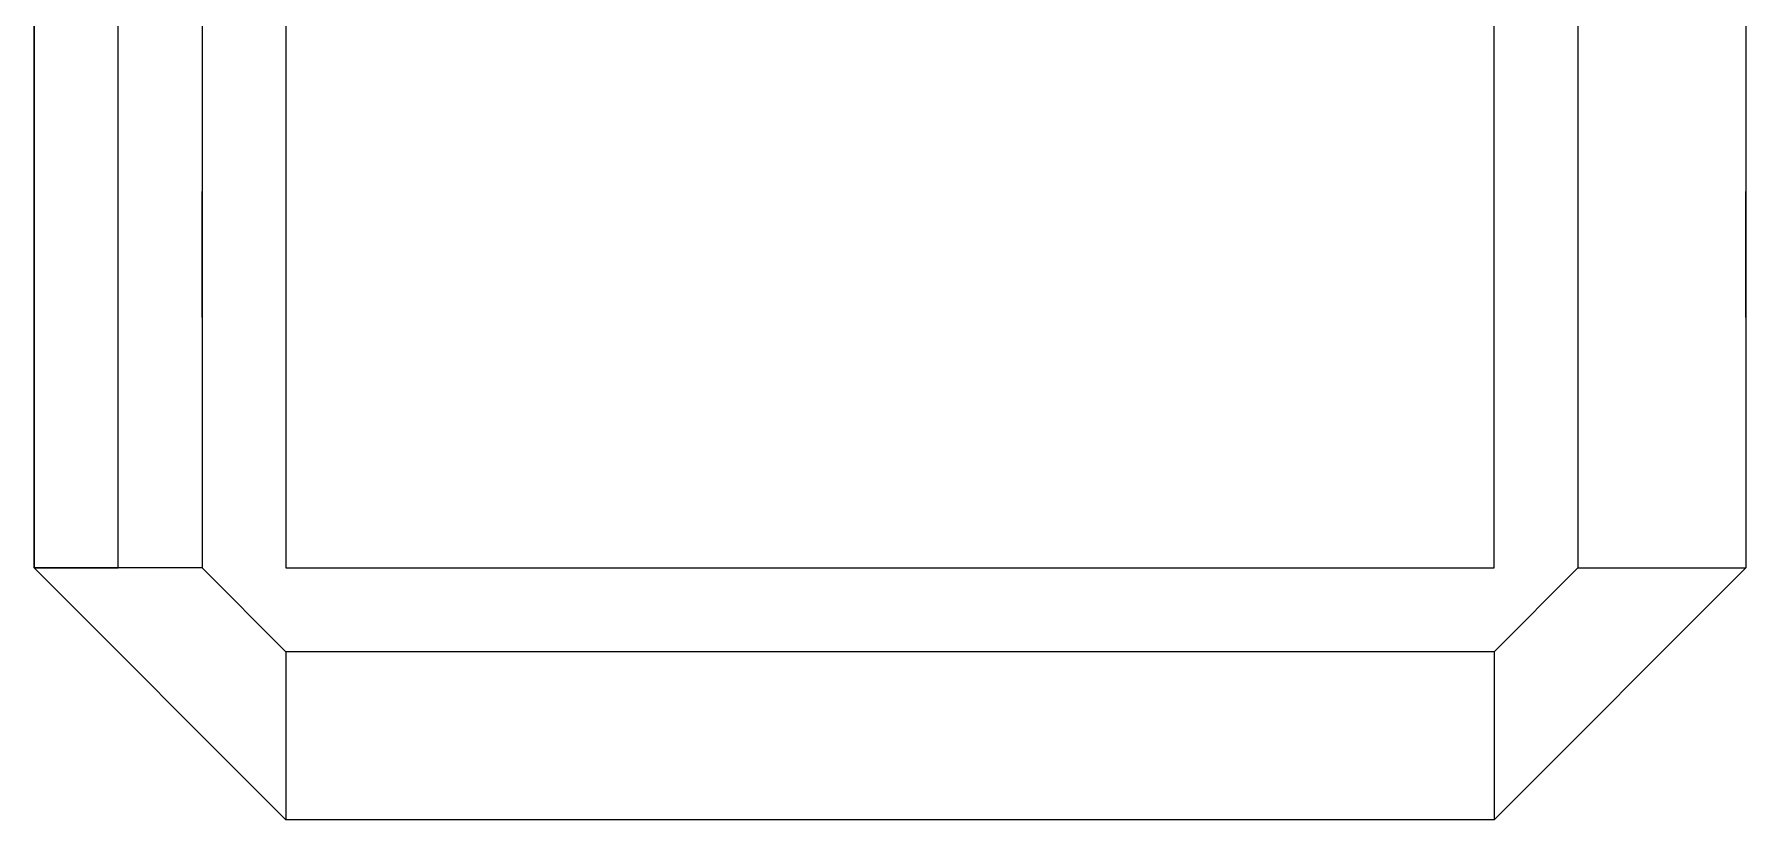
# Model space of a CAD drawing. Header units: millimetres. Extents: x -1030 to 134, y 0 to 864.
# Drawn here: x -19.3 to 133.7, y 0 to 70.1 of the extents above; entities that cross this region are included whole.
import ezdxf

# ---------------------------------------------------------------- set-up
doc = ezdxf.new("R2010")
doc.units = ezdxf.units.MM
doc.header["$MEASUREMENT"] = 0

msp = doc.modelspace()

# ---------------------------------------------------------------- linework, layer by layer
for p, q in [((-19.26, 22.45), (-19.26, 134.39)), ((-19.26, 134.38, 3.75), (-19.26, 22.45, 3.75)), ((-19.26, 22.45), (-19.26, 134.38)), ((-11.76, 22.45, 3.75), (-11.76, 134.38, 3.75)), ((-4.26, 134.38, 3.75), (-4.26, 22.45, 3.75)), ((118.74, 134.38, 3.75), (118.74, 22.45, 3.75)), ((133.74, 134.38), (133.74, 22.45)), ((3.24, 74.95, 3.75), (3.24, 22.45, 3.75)), ((111.24, 22.45, 3.75), (111.24, 74.38, 3.75)), ((-4.26, 22.45), (-19.26, 22.45)), ((-19.26, 22.45), (3.24, -0.05)), ((-19.26, 22.45, 3.75), (-11.76, 22.45, 3.75)), ((3.24, -0.05), (-19.26, 22.45)), ((3.24, 14.95, 3.75), (-4.26, 22.45, 3.75)), ((3.24, 22.45, 3.75), (111.24, 22.45, 3.75)), ((111.24, 14.95, 3.75), (118.74, 22.45, 3.75)), ((133.74, 22.45), (111.24, -0.05)), ((133.74, 22.45), (111.24, -0.05)), ((118.74, 22.45), (133.74, 22.45)), ((111.24, 14.95, 3.75), (3.24, 14.95, 3.75)), ((3.24, 14.95), (3.24, -0.05)), ((111.24, 14.95), (111.24, -0.05)), ((111.24, -0.05), (3.24, -0.05)), ((111.24, -0.05), (3.24, -0.05))]:
    msp.add_line(p, q)
at = {"extrusion": (-1, -1.32995e-05, 0)}
msp.add_circle((-50.43, 15, 4.26), 5.62, dxfattribs=at)
at = {"extrusion": (-1, -3.29206e-16, 0)}
msp.add_ellipse((133.74, 50.44, 15), major_axis=(0, -5.63), ratio=1, start_param=-3.141592653589793, end_param=3.141592653589793, dxfattribs=at)
msp.add_ellipse((133.74, 50.44, 15), major_axis=(0, -5.63), ratio=1, start_param=-3.141592653589793, end_param=3.141592653589793, dxfattribs=at)
msp.add_ellipse((133.74, 50.44, 15), major_axis=(0, -5.63), ratio=1, start_param=-3.141592653589793, end_param=3.141592653589793, dxfattribs=at)
msp.add_ellipse((133.74, 50.44, 15), major_axis=(0, -5.63), ratio=1, start_param=-3.141592653589793, end_param=3.141592653589793, dxfattribs=at)
msp.add_ellipse((133.74, 50.44, 15), major_axis=(0, -5.63), ratio=1, start_param=-3.141592653589793, end_param=3.141592653589793, dxfattribs=at)
msp.add_ellipse((133.74, 50.44, 15), major_axis=(0, -5.63), ratio=1, start_param=-3.141592653589793, end_param=3.141592653589793, dxfattribs=at)
msp.add_ellipse((133.74, 50.44, 15), major_axis=(0, -5.63), ratio=1, start_param=-3.141592653589793, end_param=3.141592653589793, dxfattribs=at)
msp.add_ellipse((133.74, 50.44, 15), major_axis=(0, -5.63), ratio=1, start_param=-3.141592653589793, end_param=3.141592653589793, dxfattribs=at)
msp.add_ellipse((133.74, 50.44, 15), major_axis=(0, -5.63), ratio=1, start_param=-3.141592653589793, end_param=3.141592653589793, dxfattribs=at)
msp.add_ellipse((133.74, 50.44, 15), major_axis=(0, -5.63), ratio=1, start_param=-3.141592653589793, end_param=3.141592653589793, dxfattribs=at)
msp.add_ellipse((133.74, 50.44, 15), major_axis=(0, -5.63), ratio=1, start_param=-3.141592653589793, end_param=3.141592653589793, dxfattribs=at)
msp.add_ellipse((133.74, 50.44, 15), major_axis=(0, -5.63), ratio=1, start_param=-3.141592653589793, end_param=3.141592653589793, dxfattribs=at)
msp.add_ellipse((133.74, 50.44, 15), major_axis=(0, -5.63), ratio=1, start_param=-3.141592653589793, end_param=3.141592653589793, dxfattribs=at)
msp.add_ellipse((133.74, 50.44, 15), major_axis=(0, -5.63), ratio=1, start_param=-3.141592653589793, end_param=3.141592653589793, dxfattribs=at)
msp.add_ellipse((133.74, 50.44, 15), major_axis=(0, -5.63), ratio=1, start_param=-3.141592653589793, end_param=3.141592653589793, dxfattribs=at)
msp.add_ellipse((133.74, 50.44, 15), major_axis=(0, -5.63), ratio=1, start_param=-3.141592653589793, end_param=3.141592653589793, dxfattribs=at)
msp.add_ellipse((133.74, 50.44, 15), major_axis=(0, -5.63), ratio=1, start_param=-3.141592653589793, end_param=3.141592653589793, dxfattribs=at)
msp.add_ellipse((133.74, 50.44, 15), major_axis=(0, -5.63), ratio=1, start_param=-3.141592653589793, end_param=3.141592653589793, dxfattribs=at)
msp.add_ellipse((133.74, 50.44, 15), major_axis=(0, -5.63), ratio=1, start_param=-3.141592653589793, end_param=3.141592653589793, dxfattribs=at)
msp.add_ellipse((133.74, 50.44, 15), major_axis=(0, -5.63), ratio=1, start_param=-3.141592653589793, end_param=3.141592653589793, dxfattribs=at)
msp.add_ellipse((133.74, 50.44, 15), major_axis=(0, -5.63), ratio=1, start_param=-3.141592653589793, end_param=3.141592653589793, dxfattribs=at)
msp.add_ellipse((133.74, 50.44, 15), major_axis=(0, -5.63), ratio=1, start_param=-3.141592653589793, end_param=3.141592653589793, dxfattribs=at)
msp.add_ellipse((133.74, 50.44, 15), major_axis=(0, -5.63), ratio=1, start_param=-3.141592653589793, end_param=3.141592653589793, dxfattribs=at)
msp.add_ellipse((133.74, 50.44, 15), major_axis=(0, -5.63), ratio=1, start_param=-3.141592653589793, end_param=3.141592653589793, dxfattribs=at)
msp.add_ellipse((133.74, 50.44, 15), major_axis=(0, -5.63), ratio=1, start_param=-3.141592653589793, end_param=3.141592653589793, dxfattribs=at)
msp.add_ellipse((133.74, 50.44, 15), major_axis=(0, -5.63), ratio=1, start_param=-3.141592653589793, end_param=3.141592653589793, dxfattribs=at)
msp.add_ellipse((133.74, 50.44, 15), major_axis=(0, -5.63), ratio=1, start_param=-3.141592653589793, end_param=3.141592653589793, dxfattribs=at)
msp.add_ellipse((133.74, 50.44, 15), major_axis=(0, -5.63), ratio=1, start_param=-3.141592653589793, end_param=3.141592653589793, dxfattribs=at)
msp.add_ellipse((133.74, 50.44, 15), major_axis=(0, -5.63), ratio=1, start_param=-3.141592653589793, end_param=3.141592653589793, dxfattribs=at)
msp.add_ellipse((133.74, 50.44, 15), major_axis=(0, -5.63), ratio=1, start_param=-3.141592653589793, end_param=3.141592653589793, dxfattribs=at)
msp.add_ellipse((133.74, 50.44, 15), major_axis=(0, -5.63), ratio=1, start_param=-3.141592653589793, end_param=3.141592653589793, dxfattribs=at)
msp.add_ellipse((133.74, 50.44, 15), major_axis=(0, -5.63), ratio=1, start_param=-3.141592653589793, end_param=3.141592653589793, dxfattribs=at)
msp.add_ellipse((133.74, 50.44, 15), major_axis=(0, -5.63), ratio=1, start_param=-3.141592653589793, end_param=3.141592653589793, dxfattribs=at)
msp.add_ellipse((133.74, 50.44, 15), major_axis=(0, -5.63), ratio=1, start_param=-3.141592653589793, end_param=3.141592653589793, dxfattribs=at)
msp.add_ellipse((133.74, 50.44, 15), major_axis=(0, -5.63), ratio=1, start_param=-3.141592653589793, end_param=3.141592653589793, dxfattribs=at)
msp.add_ellipse((133.74, 50.44, 15), major_axis=(0, -5.63), ratio=1, start_param=-3.141592653589793, end_param=3.141592653589793, dxfattribs=at)
msp.add_ellipse((133.74, 50.44, 15), major_axis=(0, -5.63), ratio=1, start_param=-3.141592653589793, end_param=3.141592653589793, dxfattribs=at)
msp.add_ellipse((133.74, 50.44, 15), major_axis=(0, -5.63), ratio=1, start_param=-3.141592653589793, end_param=3.141592653589793, dxfattribs=at)
msp.add_ellipse((133.74, 50.44, 15), major_axis=(0, -5.63), ratio=1, start_param=-3.141592653589793, end_param=3.141592653589793, dxfattribs=at)
msp.add_ellipse((133.74, 50.44, 15), major_axis=(0, -5.63), ratio=1, start_param=-3.141592653589793, end_param=3.141592653589793, dxfattribs=at)
msp.add_ellipse((133.74, 50.44, 15), major_axis=(0, -5.63), ratio=1, start_param=-3.141592653589793, end_param=3.141592653589793, dxfattribs=at)
msp.add_ellipse((133.74, 50.44, 15), major_axis=(0, -5.63), ratio=1, start_param=-3.141592653589793, end_param=3.141592653589793, dxfattribs=at)
msp.add_ellipse((133.74, 50.44, 15), major_axis=(0, -5.63), ratio=1, start_param=-3.141592653589793, end_param=3.141592653589793, dxfattribs=at)
msp.add_ellipse((133.74, 50.44, 15), major_axis=(0, -5.63), ratio=1, start_param=-3.141592653589793, end_param=3.141592653589793, dxfattribs=at)
msp.add_ellipse((133.74, 50.44, 15), major_axis=(0, -5.63), ratio=1, start_param=-3.141592653589793, end_param=3.141592653589793, dxfattribs=at)
msp.add_ellipse((133.74, 50.44, 15), major_axis=(0, -5.63), ratio=1, start_param=-3.141592653589793, end_param=3.141592653589793, dxfattribs=at)
msp.add_ellipse((133.74, 50.44, 15), major_axis=(0, -5.63), ratio=1, start_param=-3.141592653589793, end_param=3.141592653589793, dxfattribs=at)
msp.add_ellipse((133.74, 50.44, 15), major_axis=(0, -5.63), ratio=1, start_param=-3.141592653589793, end_param=3.141592653589793, dxfattribs=at)
msp.add_ellipse((133.74, 50.44, 15), major_axis=(0, -5.63), ratio=1, start_param=-3.141592653589793, end_param=3.141592653589793, dxfattribs=at)
msp.add_ellipse((133.74, 50.44, 15), major_axis=(0, -5.63), ratio=1, start_param=-3.141592653589793, end_param=3.141592653589793, dxfattribs=at)
msp.add_ellipse((133.74, 50.44, 15), major_axis=(0, -5.63), ratio=1, start_param=-3.141592653589793, end_param=3.141592653589793, dxfattribs=at)
msp.add_ellipse((133.74, 50.44, 15), major_axis=(0, -5.63), ratio=1, start_param=-3.141592653589793, end_param=3.141592653589793, dxfattribs=at)
msp.add_ellipse((133.74, 50.44, 15), major_axis=(0, -5.63), ratio=1, start_param=-3.141592653589793, end_param=3.141592653589793, dxfattribs=at)
msp.add_ellipse((133.74, 50.44, 15), major_axis=(0, -5.63), ratio=1, start_param=-3.141592653589793, end_param=3.141592653589793, dxfattribs=at)
msp.add_ellipse((133.74, 50.44, 15), major_axis=(0, -5.63), ratio=1, start_param=-3.141592653589793, end_param=3.141592653589793, dxfattribs=at)
msp.add_ellipse((133.74, 50.44, 15), major_axis=(0, -5.63), ratio=1, start_param=-3.141592653589793, end_param=3.141592653589793, dxfattribs=at)
msp.add_ellipse((133.74, 50.44, 15), major_axis=(0, -5.63), ratio=1, start_param=-3.141592653589793, end_param=3.141592653589793, dxfattribs=at)
msp.add_ellipse((133.74, 50.44, 15), major_axis=(0, -5.63), ratio=1, start_param=-3.141592653589793, end_param=3.141592653589793, dxfattribs=at)
msp.add_ellipse((133.74, 50.44, 15), major_axis=(0, -5.63), ratio=1, start_param=-3.141592653589793, end_param=3.141592653589793, dxfattribs=at)
msp.add_ellipse((133.74, 50.44, 15), major_axis=(0, -5.63), ratio=1, start_param=-3.141592653589793, end_param=3.141592653589793, dxfattribs=at)
msp.add_ellipse((133.74, 50.44, 15), major_axis=(0, -5.63), ratio=1, start_param=-3.141592653589793, end_param=3.141592653589793, dxfattribs=at)
msp.add_ellipse((133.74, 50.44, 15), major_axis=(0, -5.63), ratio=1, start_param=-3.141592653589793, end_param=3.141592653589793, dxfattribs=at)
msp.add_ellipse((133.74, 50.44, 15), major_axis=(0, -5.63), ratio=1, start_param=-3.141592653589793, end_param=3.141592653589793, dxfattribs=at)
msp.add_ellipse((133.74, 50.44, 15), major_axis=(0, -5.63), ratio=1, start_param=-3.141592653589793, end_param=3.141592653589793, dxfattribs=at)
msp.add_ellipse((133.74, 50.44, 15), major_axis=(0, -5.63), ratio=1, start_param=-3.141592653589793, end_param=3.141592653589793, dxfattribs=at)
msp.add_ellipse((133.74, 50.44, 15), major_axis=(0, -5.63), ratio=1, start_param=-3.141592653589793, end_param=3.141592653589793, dxfattribs=at)
msp.add_ellipse((133.74, 50.44, 15), major_axis=(0, -5.63), ratio=1, start_param=-3.141592653589793, end_param=3.141592653589793, dxfattribs=at)
msp.add_ellipse((133.74, 50.44, 15), major_axis=(0, -5.63), ratio=1, start_param=-3.141592653589793, end_param=3.141592653589793, dxfattribs=at)
msp.add_ellipse((133.74, 50.44, 15), major_axis=(0, -5.63), ratio=1, start_param=-3.141592653589793, end_param=3.141592653589793, dxfattribs=at)
msp.add_ellipse((133.74, 50.44, 15), major_axis=(0, -5.63), ratio=1, start_param=-3.141592653589793, end_param=3.141592653589793, dxfattribs=at)
msp.add_ellipse((133.74, 50.44, 15), major_axis=(0, -5.63), ratio=1, start_param=-3.141592653589793, end_param=3.141592653589793, dxfattribs=at)
msp.add_ellipse((133.74, 50.44, 15), major_axis=(0, -5.63), ratio=1, start_param=-3.141592653589793, end_param=3.141592653589793, dxfattribs=at)
msp.add_ellipse((133.74, 50.44, 15), major_axis=(0, -5.63), ratio=1, start_param=-3.141592653589793, end_param=3.141592653589793, dxfattribs=at)
msp.add_ellipse((133.74, 50.44, 15), major_axis=(0, -5.63), ratio=1, start_param=-3.141592653589793, end_param=3.141592653589793, dxfattribs=at)
msp.add_ellipse((133.74, 50.44, 15), major_axis=(0, -5.63), ratio=1, start_param=-3.141592653589793, end_param=3.141592653589793, dxfattribs=at)
msp.add_ellipse((133.74, 50.44, 15), major_axis=(0, -5.63), ratio=1, start_param=-3.141592653589793, end_param=3.141592653589793, dxfattribs=at)
msp.add_ellipse((133.74, 50.44, 15), major_axis=(0, -5.63), ratio=1, start_param=-3.141592653589793, end_param=3.141592653589793, dxfattribs=at)
msp.add_ellipse((133.74, 50.44, 15), major_axis=(0, -5.63), ratio=1, start_param=-3.141592653589793, end_param=3.141592653589793, dxfattribs=at)
msp.add_ellipse((133.74, 50.44, 15), major_axis=(0, -5.63), ratio=1, start_param=-3.141592653589793, end_param=3.141592653589793, dxfattribs=at)
msp.add_ellipse((133.74, 50.44, 15), major_axis=(0, -5.63), ratio=1, start_param=-3.141592653589793, end_param=3.141592653589793, dxfattribs=at)
msp.add_ellipse((133.74, 50.44, 15), major_axis=(0, -5.63), ratio=1, start_param=-3.141592653589793, end_param=3.141592653589793, dxfattribs=at)
msp.add_ellipse((133.74, 50.44, 15), major_axis=(0, -5.63), ratio=1, start_param=-3.141592653589793, end_param=3.141592653589793, dxfattribs=at)
msp.add_ellipse((133.74, 50.44, 15), major_axis=(0, -5.63), ratio=1, start_param=-3.141592653589793, end_param=3.141592653589793, dxfattribs=at)
msp.add_ellipse((133.74, 50.44, 15), major_axis=(0, -5.63), ratio=1, start_param=-3.141592653589793, end_param=3.141592653589793, dxfattribs=at)
msp.add_ellipse((133.74, 50.44, 15), major_axis=(0, -5.63), ratio=1, start_param=-3.141592653589793, end_param=3.141592653589793, dxfattribs=at)
msp.add_ellipse((133.74, 50.44, 15), major_axis=(0, -5.63), ratio=1, start_param=-3.141592653589793, end_param=3.141592653589793, dxfattribs=at)
msp.add_ellipse((133.74, 50.44, 15), major_axis=(0, -5.63), ratio=1, start_param=-3.141592653589793, end_param=3.141592653589793, dxfattribs=at)
msp.add_ellipse((133.74, 50.44, 15), major_axis=(0, -5.63), ratio=1, start_param=-3.141592653589793, end_param=3.141592653589793, dxfattribs=at)
msp.add_ellipse((133.74, 50.44, 15), major_axis=(0, -5.63), ratio=1, start_param=-3.141592653589793, end_param=3.141592653589793, dxfattribs=at)
msp.add_ellipse((133.74, 50.44, 15), major_axis=(0, -5.63), ratio=1, start_param=-3.141592653589793, end_param=3.141592653589793, dxfattribs=at)
msp.add_ellipse((133.74, 50.44, 15), major_axis=(0, -5.63), ratio=1, start_param=-3.141592653589793, end_param=3.141592653589793, dxfattribs=at)
msp.add_ellipse((133.74, 50.44, 15), major_axis=(0, -5.63), ratio=1, start_param=-3.141592653589793, end_param=3.141592653589793, dxfattribs=at)
msp.add_ellipse((133.74, 50.44, 15), major_axis=(0, -5.63), ratio=1, start_param=-3.141592653589793, end_param=3.141592653589793, dxfattribs=at)
msp.add_ellipse((133.74, 50.44, 15), major_axis=(0, -5.63), ratio=1, start_param=-3.141592653589793, end_param=3.141592653589793, dxfattribs=at)
msp.add_ellipse((133.74, 50.44, 15), major_axis=(0, -5.63), ratio=1, start_param=-3.141592653589793, end_param=3.141592653589793, dxfattribs=at)
msp.add_ellipse((133.74, 50.44, 15), major_axis=(0, -5.63), ratio=1, start_param=-3.141592653589793, end_param=3.141592653589793, dxfattribs=at)
msp.add_ellipse((133.74, 50.44, 15), major_axis=(0, -5.63), ratio=1, start_param=-3.141592653589793, end_param=3.141592653589793, dxfattribs=at)
msp.add_ellipse((133.74, 50.44, 15), major_axis=(0, -5.63), ratio=1, start_param=-3.141592653589793, end_param=3.141592653589793, dxfattribs=at)
msp.add_ellipse((133.74, 50.44, 15), major_axis=(0, -5.63), ratio=1, start_param=-3.141592653589793, end_param=3.141592653589793, dxfattribs=at)
msp.add_ellipse((133.74, 50.44, 15), major_axis=(0, -5.63), ratio=1, start_param=-3.141592653589793, end_param=3.141592653589793, dxfattribs=at)
msp.add_ellipse((133.74, 50.44, 15), major_axis=(0, -5.63), ratio=1, start_param=-3.141592653589793, end_param=3.141592653589793, dxfattribs=at)
msp.add_ellipse((133.74, 50.44, 15), major_axis=(0, -5.63), ratio=1, start_param=-3.141592653589793, end_param=3.141592653589793, dxfattribs=at)
msp.add_ellipse((133.74, 50.44, 15), major_axis=(0, -5.63), ratio=1, start_param=-3.141592653589793, end_param=3.141592653589793, dxfattribs=at)
msp.add_ellipse((133.74, 50.44, 15), major_axis=(0, -5.63), ratio=1, start_param=-3.141592653589793, end_param=3.141592653589793, dxfattribs=at)
msp.add_ellipse((133.74, 50.44, 15), major_axis=(0, -5.63), ratio=1, start_param=-3.141592653589793, end_param=3.141592653589793, dxfattribs=at)
msp.add_ellipse((133.74, 50.44, 15), major_axis=(0, -5.63), ratio=1, start_param=-3.141592653589793, end_param=3.141592653589793, dxfattribs=at)
msp.add_ellipse((133.74, 50.44, 15), major_axis=(0, -5.63), ratio=1, start_param=-3.141592653589793, end_param=3.141592653589793, dxfattribs=at)
msp.add_ellipse((133.74, 50.44, 15), major_axis=(0, -5.63), ratio=1, start_param=-3.141592653589793, end_param=3.141592653589793, dxfattribs=at)
msp.add_ellipse((133.74, 50.44, 15), major_axis=(0, -5.63), ratio=1, start_param=-3.141592653589793, end_param=3.141592653589793, dxfattribs=at)
msp.add_ellipse((133.74, 50.44, 15), major_axis=(0, -5.63), ratio=1, start_param=-3.141592653589793, end_param=3.141592653589793, dxfattribs=at)
msp.add_ellipse((133.74, 50.44, 15), major_axis=(0, -5.63), ratio=1, start_param=-3.141592653589793, end_param=3.141592653589793, dxfattribs=at)
msp.add_ellipse((133.74, 50.44, 15), major_axis=(0, -5.63), ratio=1, start_param=-3.141592653589793, end_param=3.141592653589793, dxfattribs=at)
msp.add_ellipse((133.74, 50.44, 15), major_axis=(0, -5.63), ratio=1, start_param=-3.141592653589793, end_param=3.141592653589793, dxfattribs=at)
msp.add_ellipse((133.74, 50.44, 15), major_axis=(0, -5.63), ratio=1, start_param=-3.141592653589793, end_param=3.141592653589793, dxfattribs=at)
msp.add_ellipse((133.74, 50.44, 15), major_axis=(0, -5.63), ratio=1, start_param=-3.141592653589793, end_param=3.141592653589793, dxfattribs=at)
msp.add_ellipse((133.74, 50.44, 15), major_axis=(0, -5.63), ratio=1, start_param=-3.141592653589793, end_param=3.141592653589793, dxfattribs=at)
msp.add_ellipse((133.74, 50.44, 15), major_axis=(0, -5.63), ratio=1, start_param=-3.141592653589793, end_param=3.141592653589793, dxfattribs=at)
msp.add_ellipse((133.74, 50.44, 15), major_axis=(0, -5.63), ratio=1, start_param=-3.141592653589793, end_param=3.141592653589793, dxfattribs=at)
msp.add_ellipse((133.74, 50.44, 15), major_axis=(0, -5.63), ratio=1, start_param=-3.141592653589793, end_param=3.141592653589793, dxfattribs=at)
msp.add_ellipse((133.74, 50.44, 15), major_axis=(0, -5.63), ratio=1, start_param=-3.141592653589793, end_param=3.141592653589793, dxfattribs=at)
msp.add_ellipse((133.74, 50.44, 15), major_axis=(0, -5.63), ratio=1, start_param=-3.141592653589793, end_param=3.141592653589793, dxfattribs=at)
msp.add_ellipse((133.74, 50.44, 15), major_axis=(0, -5.63), ratio=1, start_param=-3.141592653589793, end_param=3.141592653589793, dxfattribs=at)
msp.add_ellipse((133.74, 50.44, 15), major_axis=(0, -5.63), ratio=1, start_param=-3.141592653589793, end_param=3.141592653589793, dxfattribs=at)
msp.add_ellipse((133.74, 50.44, 15), major_axis=(0, -5.63), ratio=1, start_param=-3.141592653589793, end_param=3.141592653589793, dxfattribs=at)
msp.add_ellipse((133.74, 50.44, 15), major_axis=(0, -5.63), ratio=1, start_param=-3.141592653589793, end_param=3.141592653589793, dxfattribs=at)
msp.add_ellipse((133.74, 50.44, 15), major_axis=(0, -5.63), ratio=1, start_param=-3.141592653589793, end_param=3.141592653589793, dxfattribs=at)
msp.add_ellipse((133.74, 50.44, 15), major_axis=(0, -5.63), ratio=1, start_param=-3.141592653589793, end_param=3.141592653589793, dxfattribs=at)
msp.add_ellipse((133.74, 50.44, 15), major_axis=(0, -5.63), ratio=1, start_param=-3.141592653589793, end_param=3.141592653589793, dxfattribs=at)
msp.add_ellipse((133.74, 50.44, 15), major_axis=(0, -5.63), ratio=1, start_param=-3.141592653589793, end_param=3.141592653589793, dxfattribs=at)
msp.add_ellipse((133.74, 50.44, 15), major_axis=(0, -5.63), ratio=1, start_param=-3.141592653589793, end_param=3.141592653589793, dxfattribs=at)
msp.add_ellipse((133.74, 50.44, 15), major_axis=(0, -5.63), ratio=1, start_param=-3.141592653589793, end_param=3.141592653589793, dxfattribs=at)
msp.add_ellipse((133.74, 50.44, 15), major_axis=(0, -5.63), ratio=1, start_param=-3.141592653589793, end_param=3.141592653589793, dxfattribs=at)
msp.add_ellipse((133.74, 50.44, 15), major_axis=(0, -5.63), ratio=1, start_param=-3.141592653589793, end_param=3.141592653589793, dxfattribs=at)
msp.add_ellipse((133.74, 50.44, 15), major_axis=(0, -5.63), ratio=1, start_param=-3.141592653589793, end_param=3.141592653589793, dxfattribs=at)
msp.add_ellipse((133.74, 50.44, 15), major_axis=(0, -5.63), ratio=1, start_param=-3.141592653589793, end_param=3.141592653589793, dxfattribs=at)
msp.add_ellipse((133.74, 50.44, 15), major_axis=(0, -5.63), ratio=1, start_param=-3.141592653589793, end_param=3.141592653589793, dxfattribs=at)
msp.add_ellipse((133.74, 50.44, 15), major_axis=(0, -5.63), ratio=1, start_param=-3.141592653589793, end_param=3.141592653589793, dxfattribs=at)
msp.add_ellipse((133.74, 50.44, 15), major_axis=(0, -5.63), ratio=1, start_param=-3.141592653589793, end_param=3.141592653589793, dxfattribs=at)
msp.add_ellipse((133.74, 50.44, 15), major_axis=(0, -5.63), ratio=1, start_param=-3.141592653589793, end_param=3.141592653589793, dxfattribs=at)
msp.add_ellipse((133.74, 50.44, 15), major_axis=(0, -5.63), ratio=1, start_param=-3.141592653589793, end_param=3.141592653589793, dxfattribs=at)
msp.add_ellipse((133.74, 50.44, 15), major_axis=(0, -5.63), ratio=1, start_param=-3.141592653589793, end_param=3.141592653589793, dxfattribs=at)
msp.add_ellipse((133.74, 50.44, 15), major_axis=(0, -5.63), ratio=1, start_param=-3.141592653589793, end_param=3.141592653589793, dxfattribs=at)
msp.add_ellipse((133.74, 50.44, 15), major_axis=(0, -5.63), ratio=1, start_param=-3.141592653589793, end_param=3.141592653589793, dxfattribs=at)
msp.add_ellipse((133.74, 50.44, 15), major_axis=(0, -5.63), ratio=1, start_param=-3.141592653589793, end_param=3.141592653589793, dxfattribs=at)
msp.add_ellipse((133.74, 50.44, 15), major_axis=(0, -5.63), ratio=1, start_param=-3.141592653589793, end_param=3.141592653589793, dxfattribs=at)
msp.add_ellipse((133.74, 50.44, 15), major_axis=(0, -5.63), ratio=1, start_param=-3.141592653589793, end_param=3.141592653589793, dxfattribs=at)
msp.add_ellipse((133.74, 50.44, 15), major_axis=(0, -5.63), ratio=1, start_param=-3.141592653589793, end_param=3.141592653589793, dxfattribs=at)
msp.add_ellipse((133.74, 50.44, 15), major_axis=(0, -5.63), ratio=1, start_param=-3.141592653589793, end_param=3.141592653589793, dxfattribs=at)
msp.add_ellipse((133.74, 50.44, 15), major_axis=(0, -5.63), ratio=1, start_param=-3.141592653589793, end_param=3.141592653589793, dxfattribs=at)
msp.add_ellipse((133.74, 50.44, 15), major_axis=(0, -5.63), ratio=1, start_param=-3.141592653589793, end_param=3.141592653589793, dxfattribs=at)
msp.add_ellipse((133.74, 50.44, 15), major_axis=(0, -5.63), ratio=1, start_param=-3.141592653589793, end_param=3.141592653589793, dxfattribs=at)
msp.add_ellipse((133.74, 50.44, 15), major_axis=(0, -5.63), ratio=1, start_param=-3.141592653589793, end_param=3.141592653589793, dxfattribs=at)
msp.add_ellipse((133.74, 50.44, 15), major_axis=(0, -5.63), ratio=1, start_param=-3.141592653589793, end_param=3.141592653589793, dxfattribs=at)
msp.add_ellipse((133.74, 50.44, 15), major_axis=(0, -5.63), ratio=1, start_param=-3.141592653589793, end_param=3.141592653589793, dxfattribs=at)
msp.add_ellipse((133.74, 50.44, 15), major_axis=(0, -5.63), ratio=1, start_param=-3.141592653589793, end_param=3.141592653589793, dxfattribs=at)
msp.add_ellipse((133.74, 50.44, 15), major_axis=(0, -5.63), ratio=1, start_param=-3.141592653589793, end_param=3.141592653589793, dxfattribs=at)
msp.add_ellipse((133.74, 50.44, 15), major_axis=(0, -5.63), ratio=1, start_param=-3.141592653589793, end_param=3.141592653589793, dxfattribs=at)
msp.add_ellipse((133.74, 50.44, 15), major_axis=(0, -5.63), ratio=1, start_param=-3.141592653589793, end_param=3.141592653589793, dxfattribs=at)
msp.add_ellipse((133.74, 50.44, 15), major_axis=(0, -5.63), ratio=1, start_param=-3.141592653589793, end_param=3.141592653589793, dxfattribs=at)
msp.add_ellipse((133.74, 50.44, 15), major_axis=(0, -5.63), ratio=1, start_param=-3.141592653589793, end_param=3.141592653589793, dxfattribs=at)
msp.add_ellipse((133.74, 50.44, 15), major_axis=(0, -5.63), ratio=1, start_param=-3.141592653589793, end_param=3.141592653589793, dxfattribs=at)
msp.add_ellipse((133.74, 50.44, 15), major_axis=(0, -5.63), ratio=1, start_param=-3.141592653589793, end_param=3.141592653589793, dxfattribs=at)
msp.add_ellipse((133.74, 50.44, 15), major_axis=(0, -5.63), ratio=1, start_param=-3.141592653589793, end_param=3.141592653589793, dxfattribs=at)
msp.add_ellipse((133.74, 50.44, 15), major_axis=(0, -5.63), ratio=1, start_param=-3.141592653589793, end_param=3.141592653589793, dxfattribs=at)
msp.add_ellipse((133.74, 50.44, 15), major_axis=(0, -5.63), ratio=1, start_param=-3.141592653589793, end_param=3.141592653589793, dxfattribs=at)
msp.add_ellipse((133.74, 50.44, 15), major_axis=(0, -5.63), ratio=1, start_param=-3.141592653589793, end_param=3.141592653589793, dxfattribs=at)
msp.add_ellipse((133.74, 50.44, 15), major_axis=(0, -5.63), ratio=1, start_param=-3.141592653589793, end_param=3.141592653589793, dxfattribs=at)
msp.add_ellipse((133.74, 50.44, 15), major_axis=(0, -5.63), ratio=1, start_param=-3.141592653589793, end_param=3.141592653589793, dxfattribs=at)
msp.add_ellipse((133.74, 50.44, 15), major_axis=(0, -5.63), ratio=1, start_param=-3.141592653589793, end_param=3.141592653589793, dxfattribs=at)
msp.add_ellipse((133.74, 50.44, 15), major_axis=(0, -5.63), ratio=1, start_param=-3.141592653589793, end_param=3.141592653589793, dxfattribs=at)
msp.add_ellipse((133.74, 50.44, 15), major_axis=(0, -5.63), ratio=1, start_param=-3.141592653589793, end_param=3.141592653589793, dxfattribs=at)
msp.add_ellipse((133.74, 50.44, 15), major_axis=(0, -5.63), ratio=1, start_param=-3.141592653589793, end_param=3.141592653589793, dxfattribs=at)
msp.add_ellipse((133.74, 50.44, 15), major_axis=(0, -5.63), ratio=1, start_param=-3.141592653589793, end_param=3.141592653589793, dxfattribs=at)
msp.add_ellipse((133.74, 50.44, 15), major_axis=(0, -5.63), ratio=1, start_param=-3.141592653589793, end_param=3.141592653589793, dxfattribs=at)
msp.add_ellipse((133.74, 50.44, 15), major_axis=(0, -5.63), ratio=1, start_param=-3.141592653589793, end_param=3.141592653589793, dxfattribs=at)
msp.add_ellipse((133.74, 50.44, 15), major_axis=(0, -5.63), ratio=1, start_param=-3.141592653589793, end_param=3.141592653589793, dxfattribs=at)
msp.add_ellipse((133.74, 50.44, 15), major_axis=(0, -5.63), ratio=1, start_param=-3.141592653589793, end_param=3.141592653589793, dxfattribs=at)
msp.add_ellipse((133.74, 50.44, 15), major_axis=(0, -5.63), ratio=1, start_param=-3.141592653589793, end_param=3.141592653589793, dxfattribs=at)
msp.add_ellipse((133.74, 50.44, 15), major_axis=(0, -5.63), ratio=1, start_param=-3.141592653589793, end_param=3.141592653589793, dxfattribs=at)
msp.add_ellipse((133.74, 50.44, 15), major_axis=(0, -5.63), ratio=1, start_param=-3.141592653589793, end_param=3.141592653589793, dxfattribs=at)
msp.add_ellipse((133.74, 50.44, 15), major_axis=(0, -5.63), ratio=1, start_param=-3.141592653589793, end_param=3.141592653589793, dxfattribs=at)
msp.add_ellipse((133.74, 50.44, 15), major_axis=(0, -5.63), ratio=1, start_param=-3.141592653589793, end_param=3.141592653589793, dxfattribs=at)
msp.add_ellipse((133.74, 50.44, 15), major_axis=(0, -5.63), ratio=1, start_param=-3.141592653589793, end_param=3.141592653589793, dxfattribs=at)
msp.add_ellipse((133.74, 50.44, 15), major_axis=(0, -5.63), ratio=1, start_param=-3.141592653589793, end_param=3.141592653589793, dxfattribs=at)
msp.add_ellipse((133.74, 50.44, 15), major_axis=(0, -5.63), ratio=1, start_param=-3.141592653589793, end_param=3.141592653589793, dxfattribs=at)
msp.add_ellipse((133.74, 50.44, 15), major_axis=(0, -5.63), ratio=1, start_param=-3.141592653589793, end_param=3.141592653589793, dxfattribs=at)
msp.add_ellipse((133.74, 50.44, 15), major_axis=(0, -5.63), ratio=1, start_param=-3.141592653589793, end_param=3.141592653589793, dxfattribs=at)
msp.add_ellipse((133.74, 50.44, 15), major_axis=(0, -5.63), ratio=1, start_param=-3.141592653589793, end_param=3.141592653589793, dxfattribs=at)
msp.add_ellipse((133.74, 50.44, 15), major_axis=(0, -5.63), ratio=1, start_param=-3.141592653589793, end_param=3.141592653589793, dxfattribs=at)
msp.add_ellipse((133.74, 50.44, 15), major_axis=(0, -5.63), ratio=1, start_param=-3.141592653589793, end_param=3.141592653589793, dxfattribs=at)
msp.add_ellipse((133.74, 50.44, 15), major_axis=(0, -5.63), ratio=1, start_param=-3.141592653589793, end_param=3.141592653589793, dxfattribs=at)
msp.add_ellipse((133.74, 50.44, 15), major_axis=(0, -5.63), ratio=1, start_param=-3.141592653589793, end_param=3.141592653589793, dxfattribs=at)
msp.add_ellipse((133.74, 50.44, 15), major_axis=(0, -5.63), ratio=1, start_param=-3.141592653589793, end_param=3.141592653589793, dxfattribs=at)
msp.add_ellipse((133.74, 50.44, 15), major_axis=(0, -5.63), ratio=1, start_param=-3.141592653589793, end_param=3.141592653589793, dxfattribs=at)
msp.add_ellipse((133.74, 50.44, 15), major_axis=(0, -5.63), ratio=1, start_param=-3.141592653589793, end_param=3.141592653589793, dxfattribs=at)
msp.add_ellipse((133.74, 50.44, 15), major_axis=(0, -5.63), ratio=1, start_param=-3.141592653589793, end_param=3.141592653589793, dxfattribs=at)
msp.add_ellipse((133.74, 50.44, 15), major_axis=(0, -5.63), ratio=1, start_param=-3.141592653589793, end_param=3.141592653589793, dxfattribs=at)
msp.add_ellipse((133.74, 50.44, 15), major_axis=(0, -5.63), ratio=1, start_param=-3.141592653589793, end_param=3.141592653589793, dxfattribs=at)
msp.add_ellipse((133.74, 50.44, 15), major_axis=(0, -5.63), ratio=1, start_param=-3.141592653589793, end_param=3.141592653589793, dxfattribs=at)
msp.add_ellipse((133.74, 50.44, 15), major_axis=(0, -5.63), ratio=1, start_param=-3.141592653589793, end_param=3.141592653589793, dxfattribs=at)
msp.add_ellipse((133.74, 50.44, 15), major_axis=(0, -5.63), ratio=1, start_param=-3.141592653589793, end_param=3.141592653589793, dxfattribs=at)
msp.add_ellipse((133.74, 50.44, 15), major_axis=(0, -5.63), ratio=1, start_param=-3.141592653589793, end_param=3.141592653589793, dxfattribs=at)
msp.add_ellipse((133.74, 50.44, 15), major_axis=(0, -5.63), ratio=1, start_param=-3.141592653589793, end_param=3.141592653589793, dxfattribs=at)
msp.add_ellipse((133.74, 50.44, 15), major_axis=(0, -5.63), ratio=1, start_param=-3.141592653589793, end_param=3.141592653589793, dxfattribs=at)
msp.add_ellipse((133.74, 50.44, 15), major_axis=(0, -5.63), ratio=1, start_param=-3.141592653589793, end_param=3.141592653589793, dxfattribs=at)
msp.add_ellipse((133.74, 50.44, 15), major_axis=(0, -5.63), ratio=1, start_param=-3.141592653589793, end_param=3.141592653589793, dxfattribs=at)
msp.add_ellipse((133.74, 50.44, 15), major_axis=(0, -5.63), ratio=1, start_param=-3.141592653589793, end_param=3.141592653589793, dxfattribs=at)
msp.add_ellipse((133.74, 50.44, 15), major_axis=(0, -5.63), ratio=1, start_param=-3.141592653589793, end_param=3.141592653589793, dxfattribs=at)
msp.add_ellipse((133.74, 50.44, 15), major_axis=(0, -5.63), ratio=1, start_param=-3.141592653589793, end_param=3.141592653589793, dxfattribs=at)
msp.add_ellipse((133.74, 50.44, 15), major_axis=(0, -5.63), ratio=1, start_param=-3.141592653589793, end_param=3.141592653589793, dxfattribs=at)
msp.add_ellipse((133.74, 50.44, 15), major_axis=(0, -5.63), ratio=1, start_param=-3.141592653589793, end_param=3.141592653589793, dxfattribs=at)
msp.add_ellipse((133.74, 50.44, 15), major_axis=(0, -5.63), ratio=1, start_param=-3.141592653589793, end_param=3.141592653589793, dxfattribs=at)
msp.add_ellipse((133.74, 50.44, 15), major_axis=(0, -5.63), ratio=1, start_param=-3.141592653589793, end_param=3.141592653589793, dxfattribs=at)
msp.add_ellipse((133.74, 50.44, 15), major_axis=(0, -5.63), ratio=1, start_param=-3.141592653589793, end_param=3.141592653589793, dxfattribs=at)
msp.add_ellipse((133.74, 50.44, 15), major_axis=(0, -5.63), ratio=1, start_param=-3.141592653589793, end_param=3.141592653589793, dxfattribs=at)
msp.add_ellipse((133.74, 50.44, 15), major_axis=(0, -5.63), ratio=1, start_param=-3.141592653589793, end_param=3.141592653589793, dxfattribs=at)
msp.add_ellipse((133.74, 50.44, 15), major_axis=(0, -5.63), ratio=1, start_param=-3.141592653589793, end_param=3.141592653589793, dxfattribs=at)
msp.add_ellipse((133.74, 50.44, 15), major_axis=(0, -5.63), ratio=1, start_param=-3.141592653589793, end_param=3.141592653589793, dxfattribs=at)
msp.add_ellipse((133.74, 50.44, 15), major_axis=(0, -5.63), ratio=1, start_param=-3.141592653589793, end_param=3.141592653589793, dxfattribs=at)
msp.add_ellipse((133.74, 50.44, 15), major_axis=(0, -5.63), ratio=1, start_param=-3.141592653589793, end_param=3.141592653589793, dxfattribs=at)
msp.add_ellipse((133.74, 50.44, 15), major_axis=(0, -5.63), ratio=1, start_param=-3.141592653589793, end_param=3.141592653589793, dxfattribs=at)
msp.add_ellipse((133.74, 50.44, 15), major_axis=(0, -5.63), ratio=1, start_param=-3.141592653589793, end_param=3.141592653589793, dxfattribs=at)
msp.add_ellipse((133.74, 50.44, 15), major_axis=(0, -5.63), ratio=1, start_param=-3.141592653589793, end_param=3.141592653589793, dxfattribs=at)
msp.add_ellipse((133.74, 50.44, 15), major_axis=(0, -5.63), ratio=1, start_param=-3.141592653589793, end_param=3.141592653589793, dxfattribs=at)
msp.add_ellipse((133.74, 50.44, 15), major_axis=(0, -5.63), ratio=1, start_param=-3.141592653589793, end_param=3.141592653589793, dxfattribs=at)
msp.add_ellipse((133.74, 50.44, 15), major_axis=(0, -5.63), ratio=1, start_param=-3.141592653589793, end_param=3.141592653589793, dxfattribs=at)
msp.add_ellipse((133.74, 50.44, 15), major_axis=(0, -5.63), ratio=1, start_param=-3.141592653589793, end_param=3.141592653589793, dxfattribs=at)
msp.add_ellipse((133.74, 50.44, 15), major_axis=(0, -5.63), ratio=1, start_param=-3.141592653589793, end_param=3.141592653589793, dxfattribs=at)
msp.add_ellipse((133.74, 50.44, 15), major_axis=(0, -5.63), ratio=1, start_param=-3.141592653589793, end_param=3.141592653589793, dxfattribs=at)
msp.add_ellipse((133.74, 50.44, 15), major_axis=(0, -5.63), ratio=1, start_param=-3.141592653589793, end_param=3.141592653589793, dxfattribs=at)
msp.add_ellipse((133.74, 50.44, 15), major_axis=(0, -5.63), ratio=1, start_param=-3.141592653589793, end_param=3.141592653589793, dxfattribs=at)
msp.add_ellipse((133.74, 50.44, 15), major_axis=(0, -5.63), ratio=1, start_param=-3.141592653589793, end_param=3.141592653589793, dxfattribs=at)
msp.add_ellipse((133.74, 50.44, 15), major_axis=(0, -5.63), ratio=1, start_param=-3.141592653589793, end_param=3.141592653589793, dxfattribs=at)
msp.add_ellipse((133.74, 50.44, 15), major_axis=(0, -5.63), ratio=1, start_param=-3.141592653589793, end_param=3.141592653589793, dxfattribs=at)
msp.add_ellipse((133.74, 50.44, 15), major_axis=(0, -5.63), ratio=1, start_param=-3.141592653589793, end_param=3.141592653589793, dxfattribs=at)
msp.add_ellipse((133.74, 50.44, 15), major_axis=(0, -5.63), ratio=1, start_param=-3.141592653589793, end_param=3.141592653589793, dxfattribs=at)
msp.add_ellipse((133.74, 50.44, 15), major_axis=(0, -5.63), ratio=1, start_param=-3.141592653589793, end_param=3.141592653589793, dxfattribs=at)
msp.add_ellipse((133.74, 50.44, 15), major_axis=(0, -5.63), ratio=1, start_param=-3.141592653589793, end_param=3.141592653589793, dxfattribs=at)
msp.add_ellipse((133.74, 50.44, 15), major_axis=(0, -5.63), ratio=1, start_param=-3.141592653589793, end_param=3.141592653589793, dxfattribs=at)
msp.add_ellipse((133.74, 50.44, 15), major_axis=(0, -5.63), ratio=1, start_param=-3.141592653589793, end_param=3.141592653589793, dxfattribs=at)
msp.add_ellipse((133.74, 50.44, 15), major_axis=(0, -5.63), ratio=1, start_param=-3.141592653589793, end_param=3.141592653589793, dxfattribs=at)
msp.add_ellipse((133.74, 50.44, 15), major_axis=(0, -5.63), ratio=1, start_param=-3.141592653589793, end_param=3.141592653589793, dxfattribs=at)
msp.add_ellipse((133.74, 50.44, 15), major_axis=(0, -5.63), ratio=1, start_param=-3.141592653589793, end_param=3.141592653589793, dxfattribs=at)
msp.add_ellipse((133.74, 50.44, 15), major_axis=(0, -5.63), ratio=1, start_param=-3.141592653589793, end_param=3.141592653589793, dxfattribs=at)
msp.add_ellipse((133.74, 50.44, 15), major_axis=(0, -5.63), ratio=1, start_param=-3.141592653589793, end_param=3.141592653589793, dxfattribs=at)
msp.add_ellipse((133.74, 50.44, 15), major_axis=(0, -5.63), ratio=1, start_param=-3.141592653589793, end_param=3.141592653589793, dxfattribs=at)
msp.add_ellipse((133.74, 50.44, 15), major_axis=(0, -5.63), ratio=1, start_param=-3.141592653589793, end_param=3.141592653589793, dxfattribs=at)
msp.add_ellipse((133.74, 50.44, 15), major_axis=(0, -5.63), ratio=1, start_param=-3.141592653589793, end_param=3.141592653589793, dxfattribs=at)
msp.add_ellipse((133.74, 50.44, 15), major_axis=(0, -5.63), ratio=1, start_param=-3.141592653589793, end_param=3.141592653589793, dxfattribs=at)
msp.add_ellipse((133.74, 50.44, 15), major_axis=(0, -5.63), ratio=1, start_param=-3.141592653589793, end_param=3.141592653589793, dxfattribs=at)
msp.add_ellipse((133.74, 50.44, 15), major_axis=(0, -5.63), ratio=1, start_param=-3.141592653589793, end_param=3.141592653589793, dxfattribs=at)
msp.add_ellipse((133.74, 50.44, 15), major_axis=(0, -5.63), ratio=1, start_param=-3.141592653589793, end_param=3.141592653589793, dxfattribs=at)
msp.add_ellipse((133.74, 50.44, 15), major_axis=(0, -5.63), ratio=1, start_param=-3.141592653589793, end_param=3.141592653589793, dxfattribs=at)
msp.add_ellipse((133.74, 50.44, 15), major_axis=(0, -5.63), ratio=1, start_param=-3.141592653589793, end_param=3.141592653589793, dxfattribs=at)
msp.add_ellipse((133.74, 50.44, 15), major_axis=(0, -5.63), ratio=1, start_param=-3.141592653589793, end_param=3.141592653589793, dxfattribs=at)
msp.add_ellipse((133.74, 50.44, 15), major_axis=(0, -5.63), ratio=1, start_param=-3.141592653589793, end_param=3.141592653589793, dxfattribs=at)
msp.add_ellipse((133.74, 50.44, 15), major_axis=(0, -5.63), ratio=1, start_param=-3.141592653589793, end_param=3.141592653589793, dxfattribs=at)
msp.add_ellipse((133.74, 50.44, 15), major_axis=(0, -5.63), ratio=1, start_param=-3.141592653589793, end_param=3.141592653589793, dxfattribs=at)
msp.add_ellipse((133.74, 50.44, 15), major_axis=(0, -5.63), ratio=1, start_param=-3.141592653589793, end_param=3.141592653589793, dxfattribs=at)
msp.add_ellipse((133.74, 50.44, 15), major_axis=(0, -5.63), ratio=1, start_param=-3.141592653589793, end_param=3.141592653589793, dxfattribs=at)
msp.add_ellipse((133.74, 50.44, 15), major_axis=(0, -5.63), ratio=1, start_param=-3.141592653589793, end_param=3.141592653589793, dxfattribs=at)
msp.add_ellipse((133.74, 50.44, 15), major_axis=(0, -5.63), ratio=1, start_param=-3.141592653589793, end_param=3.141592653589793, dxfattribs=at)
msp.add_ellipse((133.74, 50.44, 15), major_axis=(0, -5.63), ratio=1, start_param=-3.141592653589793, end_param=3.141592653589793, dxfattribs=at)
msp.add_ellipse((133.74, 50.44, 15), major_axis=(0, -5.63), ratio=1, start_param=-3.141592653589793, end_param=3.141592653589793, dxfattribs=at)
msp.add_ellipse((133.74, 50.44, 15), major_axis=(0, -5.63), ratio=1, start_param=-3.141592653589793, end_param=3.141592653589793, dxfattribs=at)
msp.add_ellipse((133.74, 50.44, 15), major_axis=(0, -5.63), ratio=1, start_param=-3.141592653589793, end_param=3.141592653589793, dxfattribs=at)
msp.add_ellipse((133.74, 50.44, 15), major_axis=(0, -5.63), ratio=1, start_param=-3.141592653589793, end_param=3.141592653589793, dxfattribs=at)
msp.add_ellipse((133.74, 50.44, 15), major_axis=(0, -5.63), ratio=1, start_param=-3.141592653589793, end_param=3.141592653589793, dxfattribs=at)
msp.add_ellipse((133.74, 50.44, 15), major_axis=(0, -5.63), ratio=1, start_param=-3.141592653589793, end_param=3.141592653589793, dxfattribs=at)
msp.add_ellipse((133.74, 50.44, 15), major_axis=(0, -5.63), ratio=1, start_param=-3.141592653589793, end_param=3.141592653589793, dxfattribs=at)
msp.add_ellipse((133.74, 50.44, 15), major_axis=(0, -5.63), ratio=1, start_param=-3.141592653589793, end_param=3.141592653589793, dxfattribs=at)
msp.add_ellipse((133.74, 50.44, 15), major_axis=(0, -5.63), ratio=1, start_param=-3.141592653589793, end_param=3.141592653589793, dxfattribs=at)
msp.add_ellipse((133.74, 50.44, 15), major_axis=(0, -5.63), ratio=1, start_param=-3.141592653589793, end_param=3.141592653589793, dxfattribs=at)
msp.add_ellipse((133.74, 50.44, 15), major_axis=(0, -5.63), ratio=1, start_param=-3.141592653589793, end_param=3.141592653589793, dxfattribs=at)
msp.add_ellipse((133.74, 50.44, 15), major_axis=(0, -5.63), ratio=1, start_param=-3.141592653589793, end_param=3.141592653589793, dxfattribs=at)
msp.add_ellipse((133.74, 50.44, 15), major_axis=(0, -5.63), ratio=1, start_param=-3.141592653589793, end_param=3.141592653589793, dxfattribs=at)
msp.add_ellipse((133.74, 50.44, 15), major_axis=(0, -5.63), ratio=1, start_param=-3.141592653589793, end_param=3.141592653589793, dxfattribs=at)
msp.add_ellipse((133.74, 50.44, 15), major_axis=(0, -5.63), ratio=1, start_param=-3.141592653589793, end_param=3.141592653589793, dxfattribs=at)
msp.add_ellipse((133.74, 50.44, 15), major_axis=(0, -5.63), ratio=1, start_param=-3.141592653589793, end_param=3.141592653589793, dxfattribs=at)
msp.add_ellipse((133.74, 50.44, 15), major_axis=(0, -5.63), ratio=1, start_param=-3.141592653589793, end_param=3.141592653589793, dxfattribs=at)
msp.add_ellipse((133.74, 50.44, 15), major_axis=(0, -5.63), ratio=1, start_param=-3.141592653589793, end_param=3.141592653589793, dxfattribs=at)
msp.add_ellipse((133.74, 50.44, 15), major_axis=(0, -5.63), ratio=1, start_param=-3.141592653589793, end_param=3.141592653589793, dxfattribs=at)
msp.add_ellipse((133.74, 50.44, 15), major_axis=(0, -5.63), ratio=1, start_param=-3.141592653589793, end_param=3.141592653589793, dxfattribs=at)
msp.add_ellipse((133.74, 50.44, 15), major_axis=(0, -5.63), ratio=1, start_param=-3.141592653589793, end_param=3.141592653589793, dxfattribs=at)

doc.saveas('drawing.dxf')
